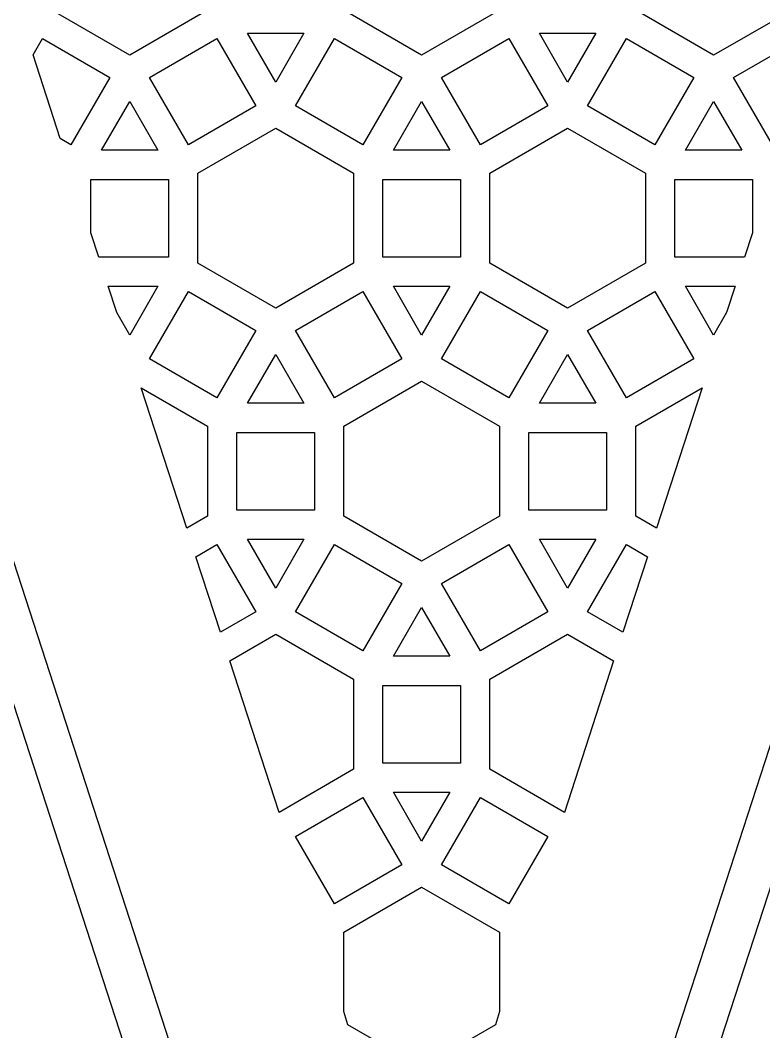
# Model space of a CAD drawing. Header units: metres. Extents: x 20 to 1108, y 20 to 485.
# Drawn here: x 302 to 352.9, y 73.9 to 143.1 of the extents above; entities that cross this region are included whole.
import ezdxf

# ---------------------------------------------------------------- set-up
doc = ezdxf.new("R2010")
doc.units = ezdxf.units.M

msp = doc.modelspace()

# ---------------------------------------------------------------- linework, layer by layer
for p, q in [((326.309, 20), (251.309, 250.826)), ((254.463, 250.826), (329.463, 20.0001)), ((329.463, 20.0001), (404.463, 250.826)), ((407.617, 250.826), (332.617, 20)), ((309.463, 140.737), (304.123, 143.82)), ((314.803, 143.82), (309.463, 140.737)), ((329.463, 140.737), (324.123, 143.82)), ((334.803, 143.82), (329.463, 140.737)), ((349.463, 140.737), (344.123, 143.82)), ((354.803, 143.82), (349.463, 140.737)), ((317.534, 142.243), (321.391, 142.243)), ((319.463, 138.903), (317.534, 142.243)), ((321.391, 142.243), (319.463, 138.903)), ((337.534, 142.243), (341.391, 142.243)), ((339.463, 138.903), (337.534, 142.243)), ((341.391, 142.243), (339.463, 138.903)), ((302.844, 140.758), (303.49, 141.877)), ((303.49, 141.877), (308.097, 139.217)), ((310.829, 139.217), (315.437, 141.877)), ((315.437, 141.877), (318.097, 137.27)), ((320.829, 137.27), (323.49, 141.877)), ((323.49, 141.877), (328.097, 139.217)), ((330.829, 139.217), (335.437, 141.877)), ((335.437, 141.877), (338.097, 137.27)), ((340.829, 137.27), (343.49, 141.877)), ((343.49, 141.877), (348.097, 139.217)), ((350.829, 139.217), (355.437, 141.877)), ((304.704, 135.032), (302.844, 140.758)), ((308.097, 139.217), (305.437, 134.609)), ((313.49, 134.609), (310.829, 139.217)), ((328.097, 139.217), (325.437, 134.609)), ((333.49, 134.609), (330.829, 139.217)), ((348.097, 139.217), (345.437, 134.609)), ((353.49, 134.609), (350.829, 139.217)), ((307.535, 134.243), (309.463, 137.583)), ((309.463, 137.583), (311.392, 134.243)), ((318.097, 137.27), (313.49, 134.609)), ((325.437, 134.609), (320.829, 137.27)), ((327.535, 134.243), (329.463, 137.583)), ((329.463, 137.583), (331.392, 134.243)), ((338.097, 137.27), (333.49, 134.609)), ((345.437, 134.609), (340.829, 137.27)), ((347.535, 134.243), (349.463, 137.583)), ((349.463, 137.583), (351.392, 134.243)), ((314.123, 132.666), (319.463, 135.748)), ((319.463, 135.748), (324.803, 132.665)), ((334.123, 132.666), (339.463, 135.748)), ((339.463, 135.748), (344.803, 132.665)), ((305.437, 134.609), (304.704, 135.032)), ((311.392, 134.243), (307.535, 134.243)), ((331.392, 134.243), (327.535, 134.243)), ((351.392, 134.243), (347.535, 134.243)), ((314.123, 126.5), (314.123, 132.666)), ((324.803, 132.665), (324.803, 126.5)), ((334.123, 126.5), (334.123, 132.666)), ((344.803, 132.665), (344.803, 126.5)), ((306.803, 128.574), (306.803, 132.243)), ((306.803, 132.243), (312.123, 132.243)), ((312.123, 132.243), (312.123, 126.923)), ((326.803, 126.923), (326.803, 132.243)), ((326.803, 132.243), (332.123, 132.243)), ((332.123, 132.243), (332.123, 126.923)), ((346.803, 126.923), (346.803, 132.243)), ((346.803, 132.243), (352.123, 132.243)), ((352.123, 132.243), (352.123, 128.574)), ((307.339, 126.923), (306.803, 128.574)), ((352.123, 128.574), (351.587, 126.923)), ((312.123, 126.923), (307.339, 126.923)), ((332.123, 126.923), (326.803, 126.923)), ((351.587, 126.923), (346.803, 126.923)), ((319.463, 123.417), (314.123, 126.5)), ((324.803, 126.5), (319.463, 123.417)), ((339.463, 123.417), (334.123, 126.5)), ((344.803, 126.5), (339.463, 123.417)), ((308.575, 123.122), (307.99, 124.922)), ((307.99, 124.922), (311.391, 124.922)), ((311.391, 124.922), (309.463, 121.583)), ((327.534, 124.922), (331.391, 124.922)), ((329.463, 121.583), (327.534, 124.922)), ((331.391, 124.922), (329.463, 121.583)), ((347.534, 124.922), (350.937, 124.923)), ((349.463, 121.583), (347.534, 124.922)), ((350.937, 124.923), (350.352, 123.122)), ((310.829, 119.948), (313.49, 124.557)), ((313.49, 124.557), (318.097, 121.898)), ((320.829, 121.898), (325.437, 124.557)), ((325.437, 124.557), (328.097, 119.948)), ((330.829, 119.948), (333.49, 124.557)), ((333.49, 124.557), (338.097, 121.898)), ((340.829, 121.898), (345.437, 124.557)), ((345.437, 124.557), (348.097, 119.948)), ((309.463, 121.583), (308.575, 123.122)), ((350.352, 123.122), (349.463, 121.583)), ((318.097, 121.898), (315.437, 117.288)), ((323.49, 117.288), (320.829, 121.898)), ((338.097, 121.898), (335.437, 117.288)), ((343.49, 117.288), (340.829, 121.898)), ((315.437, 117.288), (310.829, 119.948)), ((317.535, 116.922), (319.463, 120.262)), ((319.463, 120.262), (321.392, 116.922)), ((328.097, 119.948), (323.49, 117.288)), ((335.437, 117.288), (330.829, 119.948)), ((337.535, 116.922), (339.463, 120.262)), ((339.463, 120.262), (341.392, 116.922)), ((348.097, 119.948), (343.49, 117.288)), ((324.123, 115.345), (329.463, 118.428)), ((329.463, 118.428), (334.803, 115.345)), ((310.246, 117.976), (314.803, 115.345)), ((313.372, 108.355), (310.246, 117.976)), ((344.123, 115.345), (348.68, 117.976)), ((348.68, 117.976), (345.554, 108.355)), ((321.392, 116.922), (317.535, 116.922)), ((341.392, 116.922), (337.535, 116.922)), ((314.803, 115.345), (314.803, 109.179)), ((324.123, 109.18), (324.123, 115.345)), ((334.803, 115.345), (334.803, 109.179)), ((344.123, 109.18), (344.123, 115.345)), ((316.803, 109.603), (316.803, 114.922)), ((316.803, 114.922), (322.123, 114.922)), ((322.123, 114.922), (322.123, 109.603)), ((336.803, 109.603), (336.803, 114.922)), ((336.803, 114.922), (342.123, 114.922)), ((342.123, 114.922), (342.123, 109.603)), ((322.123, 109.603), (316.803, 109.603)), ((342.123, 109.603), (336.803, 109.603)), ((314.803, 109.179), (313.372, 108.355)), ((329.463, 106.098), (324.123, 109.18)), ((334.803, 109.179), (329.463, 106.098)), ((345.554, 108.355), (344.123, 109.18)), ((317.534, 107.603), (321.391, 107.602)), ((319.463, 104.262), (317.534, 107.603)), ((321.391, 107.602), (319.463, 104.262)), ((337.534, 107.603), (341.391, 107.602)), ((339.463, 104.262), (337.534, 107.603)), ((341.391, 107.602), (339.463, 104.262)), ((314.004, 106.409), (315.437, 107.236)), ((315.437, 107.236), (318.097, 102.628)), ((320.829, 102.628), (323.49, 107.236)), ((323.49, 107.236), (328.097, 104.576)), ((330.829, 104.576), (335.437, 107.236)), ((335.437, 107.236), (338.097, 102.628)), ((340.829, 102.628), (343.49, 107.236)), ((343.49, 107.236), (344.922, 106.409)), ((315.686, 101.236), (314.004, 106.409)), ((344.922, 106.409), (343.241, 101.236)), ((328.097, 104.576), (325.437, 99.9679)), ((333.49, 99.9679), (330.829, 104.576)), ((318.097, 102.628), (315.686, 101.236)), ((325.437, 99.9679), (320.829, 102.628)), ((327.535, 99.6027), (329.463, 102.943)), ((329.463, 102.943), (331.392, 99.6027)), ((338.097, 102.628), (333.49, 99.9679)), ((343.241, 101.236), (340.829, 102.628)), ((316.318, 99.2911), (319.463, 101.108)), ((319.463, 101.108), (324.803, 98.0245)), ((334.123, 98.0245), (339.463, 101.108)), ((339.463, 101.108), (342.609, 99.2911)), ((319.691, 88.9083), (316.318, 99.2911)), ((331.392, 99.6027), (327.535, 99.6027)), ((342.609, 99.2911), (339.236, 88.9083)), ((324.803, 98.0245), (324.803, 91.8595)), ((334.123, 91.8595), (334.123, 98.0245)), ((326.803, 92.2823), (326.803, 97.6027)), ((326.803, 97.6027), (332.123, 97.6027)), ((332.123, 97.6027), (332.123, 92.2823)), ((332.123, 92.2823), (326.803, 92.2823)), ((324.803, 91.8595), (319.691, 88.9083)), ((339.236, 88.9083), (334.123, 91.8595)), ((327.534, 90.2814), (331.391, 90.2814)), ((329.463, 86.9415), (327.534, 90.2814)), ((331.391, 90.2814), (329.463, 86.9415)), ((320.829, 87.255), (325.437, 89.9152)), ((325.437, 89.9152), (328.097, 85.3077)), ((330.829, 85.3077), (333.49, 89.9152)), ((333.49, 89.9152), (338.097, 87.255)), ((323.49, 82.6476), (320.829, 87.255)), ((338.097, 87.255), (335.437, 82.6476)), ((328.097, 85.3077), (323.49, 82.6476)), ((335.437, 82.6476), (330.829, 85.3077)), ((324.123, 80.7042), (329.463, 83.7872)), ((329.463, 83.7872), (334.803, 80.7042)), ((324.123, 75.2657), (324.123, 80.7042)), ((334.803, 80.7042), (334.803, 75.2657)), ((324.414, 74.3712), (324.123, 75.2657)), ((334.803, 75.2657), (334.512, 74.3702)), ((329.463, 71.4562), (324.414, 74.3712)), ((334.512, 74.3702), (329.463, 71.4562))]:
    msp.add_line(p, q)

doc.saveas('drawing.dxf')
